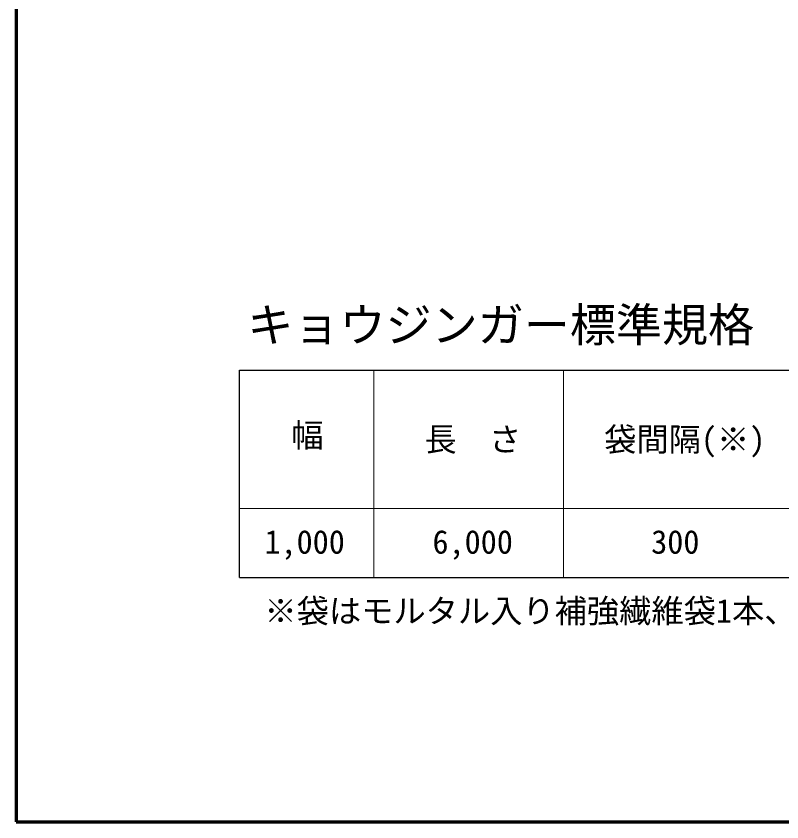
# Model space of a CAD drawing. Units: millimetres, scale not verified. Extents: x 200 to 8204, y 200 to 5825.
# Drawn here: x 200 to 1862, y 200 to 1950 of the extents above; entities that cross this region are included whole.
import ezdxf
from ezdxf.enums import TextEntityAlignment as Align

# ---------------------------------------------------------------- set-up
doc = ezdxf.new("R2010")
doc.units = ezdxf.units.MM
doc.header["$LTSCALE"] = 20
for name, color, linetype, lineweight in [('C-MTR-FRAM', 5, 'Continuous', 25), ('C-MTR-LINE', 5, 'Continuous', 13), ('C-TTL', 2, 'Continuous', 70), ('C-TTL-TXT', 7, 'Continuous', 25)]:
    doc.layers.add(name, color=color, linetype=linetype, lineweight=lineweight)
doc.layers.add('C-MTR-TXT', color=5, linetype='Continuous')
doc.styles.add('ＭＳ ゴシック', font='')
doc.styles.get('ＭＳ ゴシック').set_extended_font_data('MS Gothic')

msp = doc.modelspace()

# ---------------------------------------------------------------- linework, layer by layer
at = {"layer": 'C-MTR-FRAM'}
for p, q in [((685.04, 730.66), (685.04, 1180.66)), ((685.04, 1180.66), (3996.95, 1180.66)), ((685.04, 730.66), (3996.95, 730.66))]:
    msp.add_line(p, q, dxfattribs=at)
at = {"layer": 'C-MTR-LINE'}
for p, q in [((976.74, 1180.66), (976.74, 730.66)), ((1387.85, 1180.66), (1387.85, 730.66)), ((685.04, 880.66), (3996.95, 880.66))]:
    msp.add_line(p, q, dxfattribs=at)
at = {"layer": 'C-TTL'}
msp.add_lwpolyline([(200, 200), (8200, 200), (8200, 5740), (200, 5740)], close=True, dxfattribs=at)

# ---------------------------------------------------------------- texts
at = {"layer": 'C-MTR-TXT', "style": 'ＭＳ ゴシック'}
for s, p in [('幅', (797.43, 998.29)), ('1,000', (739.01, 766.97)), ('6,000', (1103.74, 766.97)), ('※袋はモルタル入り補強繊維袋1本、植生基材袋2本の順に配置（モルタル入り補強繊維袋の間隔は900mm）。', (739.01, 616.97))]:
    msp.add_text(s, height=51.32, dxfattribs=at).set_placement(p, align=Align.BOTTOM_LEFT)
msp.add_text('長\u3000さ', height=51.32, dxfattribs=at).set_placement((1086.4, 1030.64), align=Align.MIDDLE_LEFT)
msp.add_text('袋間隔(※)', height=51.32, dxfattribs=at).set_placement((1651.42, 1030.64), align=Align.MIDDLE_CENTER)
msp.add_text('300', height=51.32, dxfattribs=at).set_placement((1630.88, 766.97), align=Align.BOTTOM_CENTER)
at = {"layer": 'C-TTL-TXT', "color": 5, "style": 'ＭＳ ゴシック'}
msp.add_text('キョウジンガー標準規格', height=73.31, dxfattribs=at).set_placement((702.02, 1220.66), align=Align.BOTTOM_LEFT)

doc.saveas('drawing.dxf')
